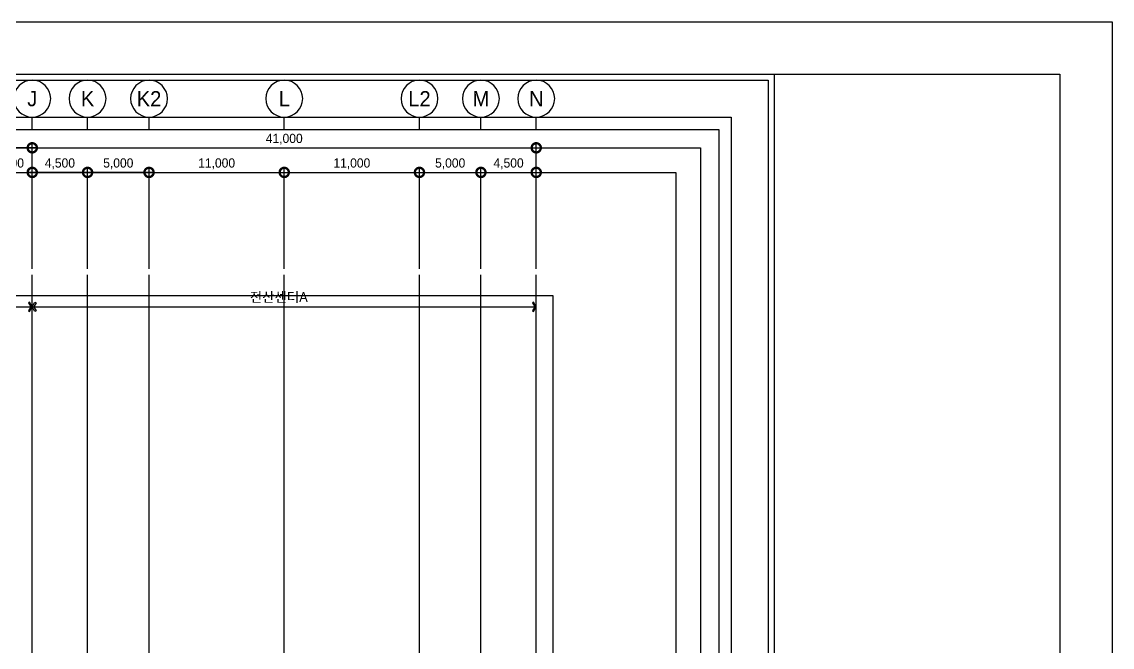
# Model space of a CAD drawing. Extents: x -430745 to 210250, y 0 to 148500.
# Drawn here: x 121545 to 210250, y 97630 to 148500 of the extents above; entities that cross this region are included whole.
import ezdxf
from ezdxf.enums import TextEntityAlignment as Align

# ---------------------------------------------------------------- set-up
doc = ezdxf.new("R2010")
doc.units = 0
doc.header["$LTSCALE"] = 250
doc.header["$MEASUREMENT"] = 0
doc.layers.get('0').update_dxf_attribs({"linetype": 'CONTINUOUS'})
doc.layers.get('Defpoints').update_dxf_attribs({"linetype": 'CONTINUOUS'})
for name, color, linetype in [('A-CEN', 1, 'CONTINUOUS'), ('A-DIM', 7, 'CONTINUOUS'), ('A-SYM-BUB', 3, 'CONTINUOUS')]:
    doc.layers.add(name, color=color, linetype=linetype)
doc.layers.add('NOPLOT', color=193, linetype='CONTINUOUS', plot=False)
doc.styles.add('Gdim', font='')
doc.styles.add('Gtx', font='')
doc.styles.get('Gdim').set_extended_font_data('Dotum')
doc.styles.get('Gtx').set_extended_font_data('Dotum')
doc.dimstyles.new('Gdim200', dxfattribs={"dimscale": 200, "dimtxt": 3, "dimasz": 6, "dimexe": 1.5, "dimexo": 2, "dimgap": 1, "dimtad": 1, "dimdec": 0, "dimzin": 0, "dimdsep": 46, "dimlunit": 6, "dimtxsty": 'Gdim', "dimblk": 'DOTSMALL', "dimcen": 1.5, "dimdle": 1.5, "dimclrd": 1, "dimclre": 1, "dimclrt": 256, "dimazin": 0, "dimtfac": 1, "dimtdec": 0, "dimtix": 1, "dimtmove": 2, "dimatfit": 3, "dimldrblk": 'DOTSMALL', "dimfxl": 1.5, "dimtolj": 1, "dimtzin": 0, "dimlwd": -1, "dimlwe": -1, "dimarcsym": 0})

# ---------------------------------------------------------------- blocks, each defined once
blk = doc.blocks.new('_DotSmall')
at = {"color": 0, "linetype": 'ByBlock', "const_width": 0.5}
blk.add_lwpolyline([(-0.0625, 0, 1), (0.0625, 0, 1)], format="xyb", close=True, dxfattribs=at)
blk = doc.blocks.new('*D34')
at = {"layer": 'A-DIM', "color": 1, "transparency": 16777216}
for p, q in [((14843095, -171905, 0), (14764045, -171905, 0)), ((14764420, -181738, 0), (14764420, -171530, 0)), ((14842720, -181738, 0), (14842720, -171530, 0))]:
    blk.add_line(p, q, dxfattribs=at)
at = {"layer": 'Defpoints', "color": 0, "transparency": 16777216}
for p in [(14764420, -171905, 0), (14764420, -182238, 0), (14842720, -182238, 0)]:
    blk.add_point(p, dxfattribs=at)
at = {"layer": 'A-DIM', "color": 1, "transparency": 16777216, "xscale": 1500, "yscale": 1500, "zscale": 1500, "rotation": 180}
blk.add_blockref('_DotSmall', (14764420, -171905, 0), dxfattribs=at)
at = {"layer": 'A-DIM', "color": 1, "transparency": 16777216, "xscale": 1500, "yscale": 1500, "zscale": 1500}
blk.add_blockref('_DotSmall', (14842720, -171905, 0), dxfattribs=at)
at = {"layer": 'A-DIM', "transparency": 16777216, "insert": (14803570, -171207, 0), "char_height": 750, "attachment_point": 5, "style": 'Gdim'}
blk.add_mtext('\\A1;78,300', dxfattribs=at)
blk = doc.blocks.new('*D40')
at = {"layer": 'A-DIM', "color": 1, "transparency": 16777216}
for p, q in [((14847220, -181738, 0), (14847220, -173530, 0)), ((14852220, -181738, 0), (14852220, -173530, 0)), ((14852595, -173905, 0), (14846845, -173905, 0))]:
    blk.add_line(p, q, dxfattribs=at)
at = {"layer": 'Defpoints', "color": 0, "transparency": 16777216}
for p in [(14847220, -173905, 0), (14847220, -182238, 0), (14852220, -182238, 0)]:
    blk.add_point(p, dxfattribs=at)
at = {"layer": 'A-DIM', "color": 1, "transparency": 16777216, "xscale": 1500, "yscale": 1500, "zscale": 1500, "rotation": 180}
blk.add_blockref('_DotSmall', (14847220, -173905, 0), dxfattribs=at)
at = {"layer": 'A-DIM', "color": 1, "transparency": 16777216, "xscale": 1500, "yscale": 1500, "zscale": 1500}
blk.add_blockref('_DotSmall', (14852220, -173905, 0), dxfattribs=at)
at = {"layer": 'A-DIM', "transparency": 16777216, "insert": (14849720, -173207, 0), "char_height": 750, "attachment_point": 5, "style": 'Gdim'}
blk.add_mtext('\\A1;5,000', dxfattribs=at)
blk = doc.blocks.new('*D41')
at = {"layer": 'A-DIM', "color": 1, "transparency": 16777216}
for p, q in [((14842720, -181738, 0), (14842720, -173530, 0)), ((14847220, -181738, 0), (14847220, -173530, 0)), ((14847595, -173905, 0), (14842345, -173905, 0))]:
    blk.add_line(p, q, dxfattribs=at)
at = {"layer": 'Defpoints', "color": 0, "transparency": 16777216}
for p in [(14842720, -173905, 0), (14842720, -182238, 0), (14847220, -182238, 0)]:
    blk.add_point(p, dxfattribs=at)
at = {"layer": 'A-DIM', "color": 1, "transparency": 16777216, "xscale": 1500, "yscale": 1500, "zscale": 1500, "rotation": 180}
blk.add_blockref('_DotSmall', (14842720, -173905, 0), dxfattribs=at)
at = {"layer": 'A-DIM', "color": 1, "transparency": 16777216, "xscale": 1500, "yscale": 1500, "zscale": 1500}
blk.add_blockref('_DotSmall', (14847220, -173905, 0), dxfattribs=at)
at = {"layer": 'A-DIM', "transparency": 16777216, "insert": (14844970, -173207, 0), "char_height": 750, "attachment_point": 5, "style": 'Gdim'}
blk.add_mtext('\\A1;4,500', dxfattribs=at)
blk = doc.blocks.new('*D42')
at = {"layer": 'A-DIM', "color": 1, "transparency": 16777216}
for p, q in [((14863220, -181738, 0), (14863220, -173530, 0)), ((14874220, -181738, 0), (14874220, -173530, 0)), ((14862845, -173905, 0), (14874595, -173905, 0))]:
    blk.add_line(p, q, dxfattribs=at)
at = {"layer": 'Defpoints', "color": 0, "transparency": 16777216}
for p in [(14874220, -173905, 0), (14863220, -182238, 0), (14874220, -182238, 0)]:
    blk.add_point(p, dxfattribs=at)
at = {"layer": 'A-DIM', "color": 1, "transparency": 16777216, "xscale": 1500, "yscale": 1500, "zscale": 1500, "rotation": 180}
blk.add_blockref('_DotSmall', (14863220, -173905, 0), dxfattribs=at)
at = {"layer": 'A-DIM', "color": 1, "transparency": 16777216, "xscale": 1500, "yscale": 1500, "zscale": 1500}
blk.add_blockref('_DotSmall', (14874220, -173905, 0), dxfattribs=at)
at = {"layer": 'A-DIM', "transparency": 16777216, "insert": (14868720, -173207, 0), "char_height": 750, "attachment_point": 5, "style": 'Gdim'}
blk.add_mtext('\\A1;11,000', dxfattribs=at)
blk = doc.blocks.new('*D43')
at = {"layer": 'A-DIM', "color": 1, "transparency": 16777216}
for p, q in [((14879220, -181738, 0), (14879220, -173530, 0)), ((14883720, -181738, 0), (14883720, -173530, 0)), ((14878845, -173905, 0), (14884095, -173905, 0))]:
    blk.add_line(p, q, dxfattribs=at)
at = {"layer": 'Defpoints', "color": 0, "transparency": 16777216}
for p in [(14883720, -173905, 0), (14879220, -182238, 0), (14883720, -182238, 0)]:
    blk.add_point(p, dxfattribs=at)
at = {"layer": 'A-DIM', "color": 1, "transparency": 16777216, "xscale": 1500, "yscale": 1500, "zscale": 1500, "rotation": 180}
blk.add_blockref('_DotSmall', (14879220, -173905, 0), dxfattribs=at)
at = {"layer": 'A-DIM', "color": 1, "transparency": 16777216, "xscale": 1500, "yscale": 1500, "zscale": 1500}
blk.add_blockref('_DotSmall', (14883720, -173905, 0), dxfattribs=at)
at = {"layer": 'A-DIM', "transparency": 16777216, "insert": (14881470, -173207, 0), "char_height": 750, "attachment_point": 5, "style": 'Gdim'}
blk.add_mtext('\\A1;4,500', dxfattribs=at)
blk = doc.blocks.new('*D44')
at = {"layer": 'A-DIM', "color": 1, "transparency": 16777216}
for p, q in [((14838920, -181738, 0), (14838920, -173530, 0)), ((14842720, -181738, 0), (14842720, -173530, 0)), ((14838545, -173905, 0), (14843095, -173905, 0))]:
    blk.add_line(p, q, dxfattribs=at)
at = {"layer": 'Defpoints', "color": 0, "transparency": 16777216}
for p in [(14842720, -173905, 0), (14838920, -182238, 0), (14842720, -182238, 0)]:
    blk.add_point(p, dxfattribs=at)
at = {"layer": 'A-DIM', "color": 1, "transparency": 16777216, "xscale": 1500, "yscale": 1500, "zscale": 1500, "rotation": 180}
blk.add_blockref('_DotSmall', (14838920, -173905, 0), dxfattribs=at)
at = {"layer": 'A-DIM', "color": 1, "transparency": 16777216, "xscale": 1500, "yscale": 1500, "zscale": 1500}
blk.add_blockref('_DotSmall', (14842720, -173905, 0), dxfattribs=at)
at = {"layer": 'A-DIM', "transparency": 16777216, "insert": (14840820, -173207, 0), "char_height": 750, "attachment_point": 5, "style": 'Gdim'}
blk.add_mtext('\\A1;3,800', dxfattribs=at)
blk = doc.blocks.new('*D48')
at = {"layer": 'A-DIM', "color": 1, "transparency": 16777216}
for p, q in [((14842345, -171905, 0), (14884095, -171905, 0)), ((14842720, -181738, 0), (14842720, -171530, 0)), ((14883720, -181738, 0), (14883720, -171530, 0))]:
    blk.add_line(p, q, dxfattribs=at)
at = {"layer": 'Defpoints', "color": 0, "transparency": 16777216}
for p in [(14883720, -171905, 0), (14842720, -182238, 0), (14883720, -182238, 0)]:
    blk.add_point(p, dxfattribs=at)
at = {"layer": 'A-DIM', "color": 1, "transparency": 16777216, "xscale": 1500, "yscale": 1500, "zscale": 1500, "rotation": 180}
blk.add_blockref('_DotSmall', (14842720, -171905, 0), dxfattribs=at)
at = {"layer": 'A-DIM', "color": 1, "transparency": 16777216, "xscale": 1500, "yscale": 1500, "zscale": 1500}
blk.add_blockref('_DotSmall', (14883720, -171905, 0), dxfattribs=at)
at = {"layer": 'A-DIM', "transparency": 16777216, "insert": (14863220, -171207, 0), "char_height": 750, "attachment_point": 5, "style": 'Gdim'}
blk.add_mtext('\\A1;41,000', dxfattribs=at)
blk = doc.blocks.new('*D57')
at = {"layer": 'A-DIM', "color": 1, "transparency": 16777216}
for p, q in [((14874220, -181738, 0), (14874220, -173530, 0)), ((14879220, -181738, 0), (14879220, -173530, 0)), ((14873845, -173905, 0), (14879595, -173905, 0))]:
    blk.add_line(p, q, dxfattribs=at)
at = {"layer": 'Defpoints', "color": 0, "transparency": 16777216}
for p in [(14879220, -173905, 0), (14874220, -182238, 0), (14879220, -182238, 0)]:
    blk.add_point(p, dxfattribs=at)
at = {"layer": 'A-DIM', "color": 1, "transparency": 16777216, "xscale": 1500, "yscale": 1500, "zscale": 1500, "rotation": 180}
blk.add_blockref('_DotSmall', (14874220, -173905, 0), dxfattribs=at)
at = {"layer": 'A-DIM', "color": 1, "transparency": 16777216, "xscale": 1500, "yscale": 1500, "zscale": 1500}
blk.add_blockref('_DotSmall', (14879220, -173905, 0), dxfattribs=at)
at = {"layer": 'A-DIM', "transparency": 16777216, "insert": (14876720, -173207, 0), "char_height": 750, "attachment_point": 5, "style": 'Gdim'}
blk.add_mtext('\\A1;5,000', dxfattribs=at)
blk = doc.blocks.new('*D58')
at = {"layer": 'A-DIM', "color": 1, "transparency": 16777216}
for p, q in [((14852220, -181738, 0), (14852220, -173530, 0)), ((14863220, -181738, 0), (14863220, -173530, 0)), ((14851845, -173905, 0), (14863595, -173905, 0))]:
    blk.add_line(p, q, dxfattribs=at)
at = {"layer": 'Defpoints', "color": 0, "transparency": 16777216}
for p in [(14863220, -173905, 0), (14852220, -182238, 0), (14863220, -182238, 0)]:
    blk.add_point(p, dxfattribs=at)
at = {"layer": 'A-DIM', "color": 1, "transparency": 16777216, "xscale": 1500, "yscale": 1500, "zscale": 1500, "rotation": 180}
blk.add_blockref('_DotSmall', (14852220, -173905, 0), dxfattribs=at)
at = {"layer": 'A-DIM', "color": 1, "transparency": 16777216, "xscale": 1500, "yscale": 1500, "zscale": 1500}
blk.add_blockref('_DotSmall', (14863220, -173905, 0), dxfattribs=at)
at = {"layer": 'A-DIM', "transparency": 16777216, "insert": (14857720, -173207, 0), "char_height": 750, "attachment_point": 5, "style": 'Gdim'}
blk.add_mtext('\\A1;11,000', dxfattribs=at)
blk = doc.blocks.new('A$C787a6ed5')
at = {"layer": 'A-DIM'}
for p, q in [((0, -7360), (78300, -7360)), ((78300, -7360), (119300, -7360))]:
    blk.add_line(p, q, dxfattribs=at)
for points in [[(77992, -7038), (78177, -7360), (77992, -7683), (78085, -7736), (78300, -7360), (78085, -6985)], [(78608, -7038), (78423, -7360), (78608, -7683), (78515, -7736), (78300, -7360), (78515, -6985)], [(118992, -7038), (119177, -7360), (118992, -7683), (119085, -7736), (119300, -7360), (119085, -6985)]]:
    blk.add_lwpolyline(points, close=True, dxfattribs=at)
at = {"layer": 'A-SYM-BUB', "color": 3, "style": 'Gdim'}
blk.add_text('전산센터A', height=800, dxfattribs=at).set_placement((96000, -6967))
blk = doc.blocks.new('A-CEN-EAST1')
at = {"layer": 'A-CEN'}
for p, q in [((14842720.5, -289571.4, 0), (14842720.5, -182238.1, 0)), ((14847220.5, -289571.4, 0), (14847220.5, -182238.1, 0)), ((14852220.5, -289571.4, 0), (14852220.5, -182238.1, 0)), ((14863220.5, -289571.4, 0), (14863220.5, -182238.1, 0)), ((14874220.5, -289571.4, 0), (14874220.5, -182238.1, 0)), ((14879220.5, -289571.4, 0), (14879220.5, -182238.1, 0)), ((14883720.5, -289571.4, 0), (14883720.5, -182238.1, 0))]:
    blk.add_line(p, q, dxfattribs=at)
at = {"layer": 'A-SYM-BUB', "color": 7, "elevation": 0}
for points in [[(14842720.5, -170404.8), (14842720.5, -169404.8, 1), (14842720.5, -166404.8, 1), (14842720.5, -169404.8, 0)], [(14847220.5, -170404.8), (14847220.5, -169404.8, 1), (14847220.5, -166404.8, 1), (14847220.5, -169404.8, 0)], [(14852220.5, -170404.8), (14852220.5, -169404.8, 1), (14852220.5, -166404.8, 1), (14852220.5, -169404.8, 0)], [(14863220.5, -170404.8), (14863220.5, -169404.8, 1), (14863220.5, -166404.8, 1), (14863220.5, -169404.8, 0)], [(14874220.5, -170404.8), (14874220.5, -169404.8, 1), (14874220.5, -166404.8, 1), (14874220.5, -169404.8, 0)], [(14879220.5, -170404.8), (14879220.5, -169404.8, 1), (14879220.5, -166404.8, 1), (14879220.5, -169404.8, 0)], [(14883720.5, -170404.8), (14883720.5, -169404.8, 1), (14883720.5, -166404.8, 1), (14883720.5, -169404.8, 0)]]:
    blk.add_lwpolyline(points, format="xyb", dxfattribs=at)
at = {"layer": 'A-SYM-BUB', "style": 'Gtx'}
for s, p in [('J', (14842720.5, -167904.8, 0)), ('K', (14847220.5, -167904.8, 0)), ('K2', (14852220.5, -167904.8, 0)), ('L', (14863220.5, -167904.8, 0)), ('L2', (14874220.5, -167904.8, 0)), ('M', (14879220.5, -167904.8, 0)), ('N', (14883720.5, -167904.8, 0))]:
    blk.add_text(s, height=1250, dxfattribs=at).set_placement(p, align=Align.MIDDLE)
at = {"layer": 'A-DIM'}
for base, p1, p2, picture, middle in [((14764420.5, -171904.8, 0), (14842720.5, -182238.1, 0), (14764420.5, -182238.1, 0), '*D34', (14803570.5, -171207, 0)), ((14842720.5, -173904.8, 0), (14838920.5, -182238.1, 0), (14842720.5, -182238.1, 0), '*D44', (14840820.5, -173207, 0)), ((14863220.5, -173904.8, 0), (14852220.5, -182238.1, 0), (14863220.5, -182238.1, 0), '*D58', (14857720.5, -173207, 0)), ((14874220.5, -173904.8, 0), (14863220.5, -182238.1, 0), (14874220.5, -182238.1, 0), '*D42', (14868720.5, -173207, 0)), ((14879220.5, -173904.8, 0), (14874220.5, -182238.1, 0), (14879220.5, -182238.1, 0), '*D57', (14876720.5, -173207, 0)), ((14883720.5, -173904.8, 0), (14879220.5, -182238.1, 0), (14883720.5, -182238.1, 0), '*D43', (14881470.5, -173207, 0))]:
    dim = blk.add_linear_dim(base=base, p1=p1, p2=p2, dimstyle='Gdim200', override={"dimscale": 250}, dxfattribs=at)
    dim.commit()
    dim.dimension.update_dxf_attribs({"geometry": picture, "text_midpoint": middle})
for base, p1, p2, picture, middle in [((14883720.5, -171904.8, 0), (14842720.5, -182238.1, 0), (14883720.5, -182238.1, 0), '*D48', (14863220.5, -171207, 0)), ((14842720.5, -173904.8, 0), (14847220.5, -182238.1, 0), (14842720.5, -182238.1, 0), '*D41', (14844970.5, -173207, 0)), ((14847220.5, -173904.8, 0), (14852220.5, -182238.1, 0), (14847220.5, -182238.1, 0), '*D40', (14849720.5, -173207, 0))]:
    dim = blk.add_linear_dim(base=base, p1=p1, p2=p2, angle=180, dimstyle='Gdim200', override={"dimscale": 250}, dxfattribs=at)
    dim.commit()
    dim.dimension.update_dxf_attribs({"geometry": picture, "text_midpoint": middle})

msp = doc.modelspace()

# ---------------------------------------------------------------- linework, layer by layer
at = {"layer": 'NOPLOT'}
for points in [[(0, 148500), (210250, 148500), (210250, 0), (0, 0)], [(206000, 4250), (7750, 4250), (7750, 144250), (206000, 144250)], [(8250, 143750), (182250, 143750), (182250, 4750), (8250, 4750)], [(11250, 140750), (179250, 140750), (179250, 7750), (11250, 7750)], [(12250, 139750), (178250, 139750), (178250, 8750), (12250, 8750)], [(13750, 138250), (176750, 138250), (176750, 10250), (13750, 10250)], [(15750, 136250), (174750, 136250), (174750, 12250), (15750, 12250)], [(25750, 126250), (164750, 126250), (164750, 22250), (25750, 22250)]]:
    msp.add_lwpolyline(points, close=True, dxfattribs=at)
msp.add_lwpolyline([(182750, 144250), (182750, 4250)], dxfattribs=at)

# ---------------------------------------------------------------- block references
at = {"layer": 'A-DIM'}
for name, p in [('A-CEN-EAST1', (-14720325.2, 310154.8)), ('A$C787a6ed5', (44095.3, 132675.5, 0))]:
    msp.add_blockref(name, p, dxfattribs=at)

doc.saveas('drawing.dxf')
